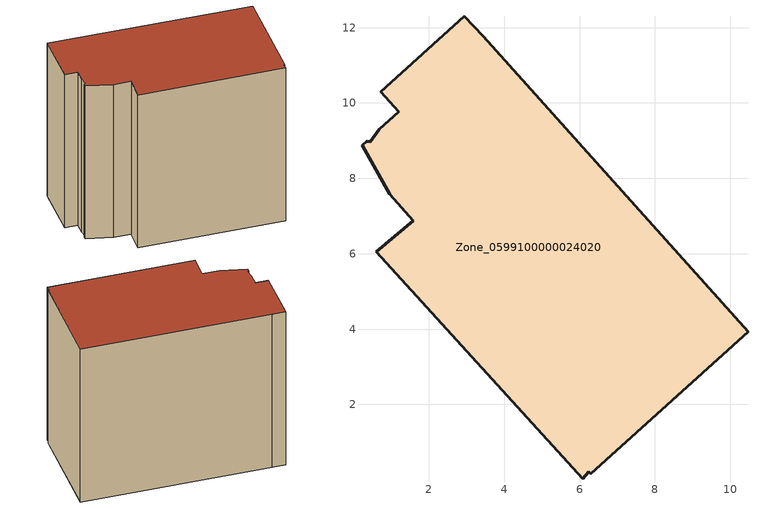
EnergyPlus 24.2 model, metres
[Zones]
Zone_0599100000024020
 floor ground (C_G): 6.3,0.17 6.24,0.22 6.08,0.03 0.61,6.05 1.59,6.87 0.97,7.57 0.24,8.88 0.35,8.99 0.45,8.97 0.69,9.3 1.2,9.77 0.72,10.3 2.94,12.3 3.44,11.77 10.47,3.93 z0
 wall outside (C_F): 3.44,11.77 2.94,12.3 0.72,10.3 1.2,9.77 0.69,9.3 0.45,8.97 0.35,8.99 0.24,8.88 0.97,7.57 1.59,6.87 0.61,6.05 6.08,0.03 6.24,0.22 6.3,0.17 10.47,3.93 3.44,11.77 z0:9.79
 roof outside (C_R): 6.24,0.22 6.3,0.17 10.47,3.93 3.44,11.77 2.94,12.3 0.72,10.3 1.2,9.77 0.69,9.3 0.45,8.97 0.35,8.99 0.24,8.88 0.97,7.57 1.59,6.87 0.61,6.05 6.08,0.03 z9.79
[BUILDING]
Pand.0599100000024020: North Axis=0; Terrain=City; Loads Convergence Tolerance Value=0.04; Temperature Convergence Tolerance Value=0.4; Solar Distribution=FullExterior; Maximum Number of Warmup Days=25; Minimum Number of Warmup Days=1
[Site:Location]
Rotterdam.The.Hague.AP_ZH_NLD Design_Conditions: Latitude=51.96; Longitude=4.45; Time Zone=1; Elevation=-4.5
[SITE:GROUNDTEMPERATURE:BUILDINGSURFACE]
18, 18, 18, 18, 18, 18, 18, 18, 18, 18, 18, 18
[MATERIAL] Thermal Absorptance=0.9; Solar Absorptance=0.7; Visible Absorptance=0.7
Name | Roughness | Thickness | Conductivity | Density | Specific Heat
G.TC.1946 | MediumSmooth | 0.15 | 1 | 540 | 1210
F.TC.1946 | Rough | 0.3 | 0.857143 | 1920 | 840
R.TC.1946 | MediumRough | 0.2 | 0.909091 | 1500 | 1000
[CONSTRUCTION]
C_G: G.TC.1946
C_F: F.TC.1946
C_R: R.TC.1946
[ZONE]
Zone_0599100000024020: Type=1; Multiplier=1; Ceiling Height=Autocalculate; Volume=Autocalculate; Floor Area=autocalculate; Part of Total Floor Area=Yes
[ZONEINFILTRATION:DESIGNFLOWRATE]
Infil_Zone_0599100000024020: Zone or ZoneList or Space or SpaceList=Zone_0599100000024020; Schedule=AlwaysOn; Design Flow Rate Calculation Method=Flow/Area; Flow Rate per Floor Area=0.003; Constant Term Coefficient=1; Temperature Term Coefficient=0; Velocity Term Coefficient=0; Velocity Squared Term Coefficient=0
[HVACTEMPLATE:ZONE:IDEALLOADSAIRSYSTEM]
Zone_0599100000024020: Maximum Heating Supply Air Temperature=50; Minimum Cooling Supply Air Temperature=13; Maximum Heating Supply Air Humidity Ratio=0.0156; Minimum Cooling Supply Air Humidity Ratio=0.0077; Heating Limit=NoLimit; Cooling Limit=NoLimit; Dehumidification Control Type=ConstantSensibleHeatRatio; Cooling Sensible Heat Ratio=0.7; Dehumidification Setpoint=60; Humidification Control Type=None; Humidification Setpoint=30; Outdoor Air Method=None; Outdoor Air Flow Rate per Person=0.00944; Outdoor Air Flow Rate per Zone Floor Area=0; Outdoor Air Flow Rate per Zone=0; Demand Controlled Ventilation Type=None; Outdoor Air Economizer Type=NoEconomizer; Heat Recovery Type=None; Sensible Heat Recovery Effectiveness=0.7; Latent Heat Recovery Effectiveness=0.65
[ZONECONTROL:THERMOSTAT]
ThermostatControl_Zone_0599100000024020: Zone or ZoneList=Zone_0599100000024020; Control Type Schedule=DualSetpointControlType; Control 1=Thermostat_Zone_0599100000024020; Temperature Difference Between Cutout And Setpoint=0
[THERMOSTATSETPOINT:DUALSETPOINT]
Thermostat_Zone_0599100000024020: Heating Setpoint Temperature Schedule=HeatingSetpoint_Zone_0599100000024020; Cooling Setpoint Temperature Schedule=CoolingSetpoint_Zone_0599100000024020
[SCHEDULE:COMPACT]
HeatingSetpoint_Zone_0599100000024020: Through: 12/31, For: AllDays, Until: 24:00, 21
CoolingSetpoint_Zone_0599100000024020: Through: 12/31, For: AllDays, Until: 24:00, 24
DualSetpointControlType: Through: 12/31, For: AllDays, Until: 24:00, 4
AlwaysOn: Through: 12/31, For: AllDays, Until: 24:00, 1
